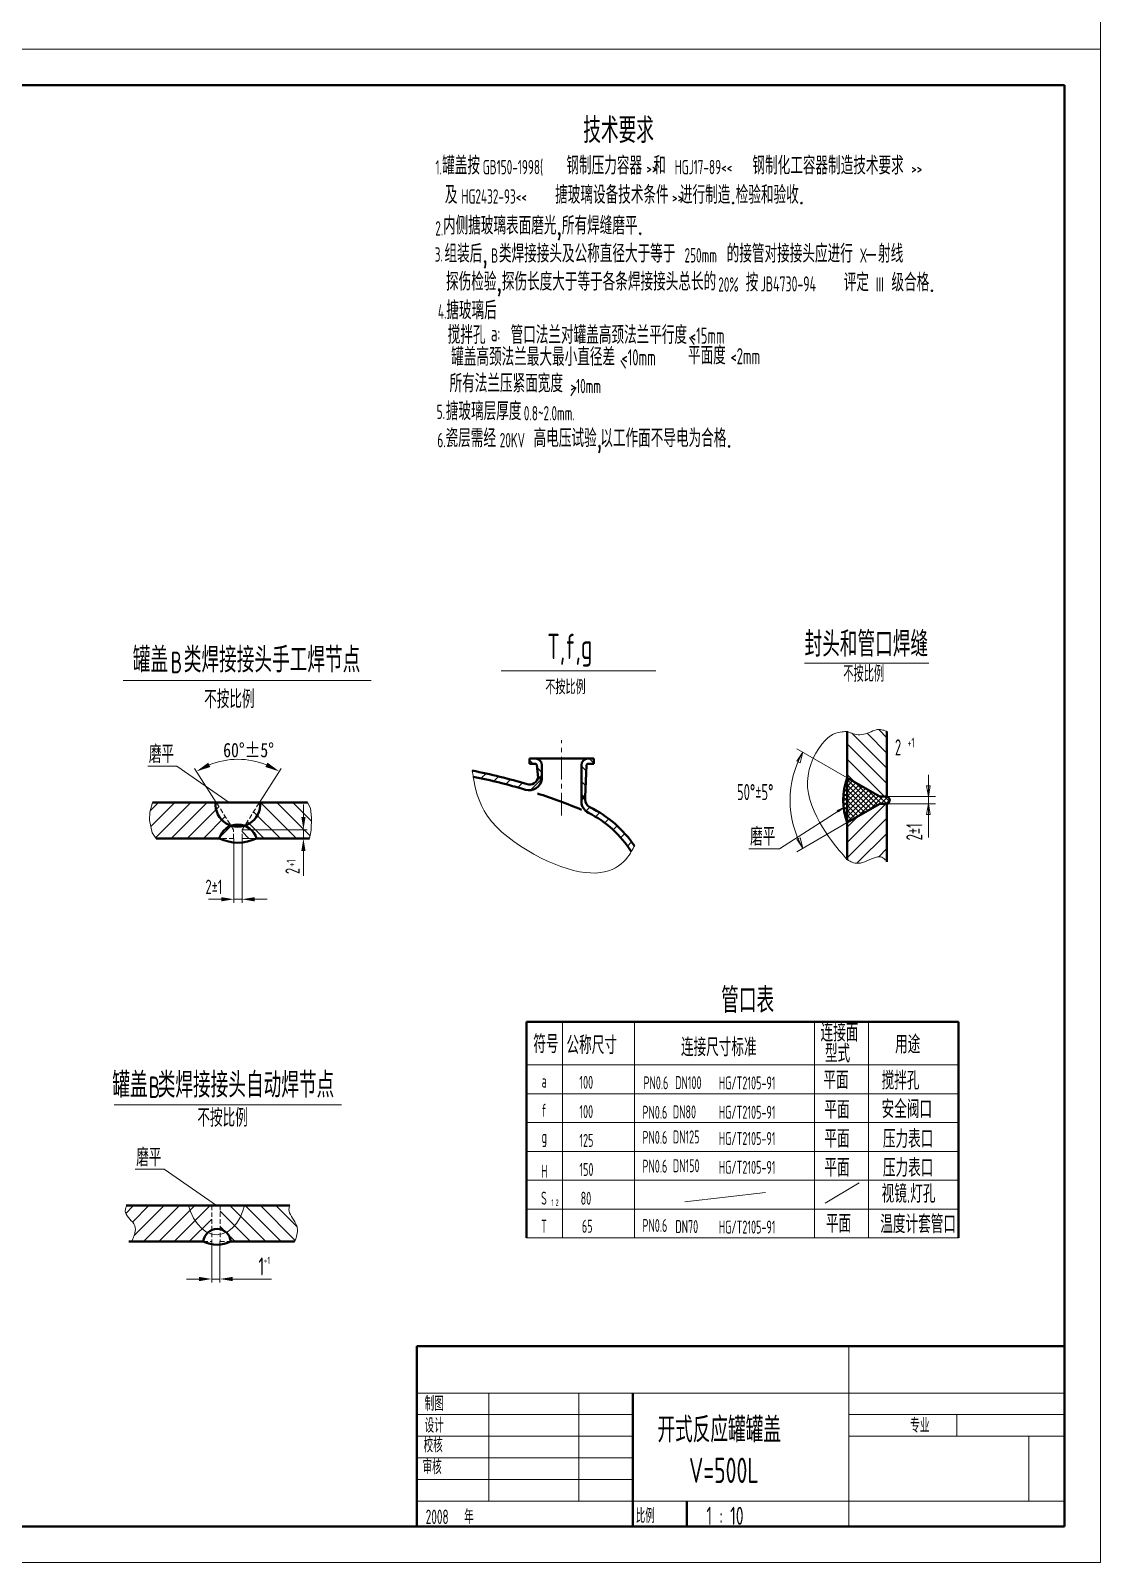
# Model space of a CAD drawing. Extents: x 2514 to 4956, y -860 to 401.
# Drawn here: x 2810.9 to 3107.9, y -859.8 to -434.7 of the extents above; entities that cross this region are included whole.
import ezdxf

# ---------------------------------------------------------------- set-up
doc = ezdxf.new("R2010")
doc.units = 0
doc.header["$LTSCALE"] = 5
doc.header["$MEASUREMENT"] = 0
doc.linetypes.add('CENTER', pattern=[2, 1.25, -0.25, 0.25, -0.25])
doc.linetypes.add('HIDDEN', pattern=[0.375, 0.25, -0.125])
doc.layers.get('0').update_dxf_attribs({"linetype": 'CONTINUOUS', "lineweight": 18})
doc.layers.get('DEFPOINTS').update_dxf_attribs({"linetype": 'CONTINUOUS', "lineweight": 18})
for name, color, linetype, lineweight in [('1', 1, 'CONTINUOUS', 40), ('10', 7, 'CONTINUOUS', 18), ('2', 7, 'CENTER', 18), ('3', 5, 'HIDDEN', 18), ('4', 7, 'CONTINUOUS', 18), ('5', 7, 'CONTINUOUS', 18)]:
    doc.layers.add(name, color=color, linetype=linetype, lineweight=lineweight)
doc.styles.add('HZ', font='txt', dxfattribs={"width": 0.5, "bigfont": 'hztxt'})
doc.styles.add('HZTXT', font='', dxfattribs={"width": 0.8, "height": 6})
doc.styles.get("Standard").update_dxf_attribs({"font": 'isocp.shx', "width": 0.707, "bigfont": 'hztxt.shx'})
doc.styles.get('HZTXT').set_extended_font_data('SimSun')

msp = doc.modelspace()

# ---------------------------------------------------------------- linework, layer by layer
for p, q in [((3107.86235, 401.15183), (3107.86235, -439.84817)), ((2513.86235, -439.84817), (3107.86235, -439.84817)), ((3107.86235, -439.84817), (2513.86235, -439.84817)), ((3107.86235, -439.84817), (3107.86235, -859.84817)), ((2974.74567, -526.22722), (2976.02459, -528.33422)), ((2962.29435, -533.74076), (2960.85285, -536.0891)), ((2836.59765, -615.0423), (2905.42504, -615.0423)), ((2941.47294, -612.40721), (2984.47557, -612.40721)), ((3037.16327, -629.23796), (3036.91422, -629.25526)), ((3037.34171, -629.22556), (3037.16327, -629.23796)), ((3037.46133, -629.21725), (3037.34171, -629.22556)), ((3037.53389, -629.21221), (3037.46133, -629.21725)), ((3037.57114, -629.20962), (3037.53389, -629.21221)), ((3037.58487, -629.20867), (3037.57114, -629.20962)), ((3037.58683, -629.20853), (3037.58487, -629.20867)), ((3037.58683, -629.20853), (3037.58814, -629.20905)), ((3037.58814, -629.20905), (3037.59726, -629.21269)), ((3037.59726, -629.21269), (3037.62202, -629.22258)), ((3037.62202, -629.22258), (3037.67025, -629.24183)), ((3037.67025, -629.24183), (3037.74975, -629.27358)), ((3044.18958, -629.26976), (3044.67493, -629.07504)), ((3044.67493, -629.07504), (3045.14356, -628.90689)), ((3045.14356, -628.90689), (3045.59203, -628.7808)), ((3045.59203, -628.7808), (3046.01709, -628.70811)), ((3046.01709, -628.70811), (3046.41615, -628.68371)), ((3046.41615, -628.68371), (3046.7868, -628.69838)), ((3046.7868, -628.69838), (3047.12664, -628.7429)), ((3047.12664, -628.7429), (3047.43325, -628.80805)), ((3047.43325, -628.80805), (3047.70423, -628.88459)), ((3047.70423, -628.88459), (3047.93716, -628.96331)), ((3047.93716, -628.96331), (3048.12964, -629.03499)), ((3048.12964, -629.03499), (3048.28055, -629.09227)), ((3048.28055, -629.09227), (3048.39395, -629.13532)), ((3048.39395, -629.13532), (3048.47521, -629.16616)), ((3048.47521, -629.16616), (3048.52968, -629.18684)), ((3048.52968, -629.18684), (3048.56272, -629.19938)), ((3048.56272, -629.19938), (3048.58683, -629.20853)), ((3048.57969, -629.20582), (3048.58594, -629.20819)), ((3030.50963, -632.75672), (3029.68021, -633.89739)), ((3031.34825, -631.79427), (3030.50963, -632.75672)), ((3032.17011, -631.02675), (3031.34825, -631.79427)), ((3032.9626, -630.43782), (3032.17011, -631.02675)), ((3033.71647, -630.0029), (3032.9626, -630.43782)), ((3034.42248, -629.69742), (3033.71647, -630.0029)), ((3035.07138, -629.4968), (3034.42248, -629.69742)), ((3035.6539, -629.37646), (3035.07138, -629.4968)), ((3036.1608, -629.31181), (3035.6539, -629.37646)), ((3036.58282, -629.27829), (3036.1608, -629.31181)), ((3036.91422, -629.25526), (3036.58282, -629.27829)), ((3037.74975, -629.27358), (3037.86836, -629.32093)), ((3037.86836, -629.32093), (3038.03389, -629.38702)), ((3038.03389, -629.38702), (3038.25415, -629.47496)), ((3038.25415, -629.47496), (3038.53446, -629.58547)), ((3038.53446, -629.58547), (3038.86999, -629.70955)), ((3038.86999, -629.70955), (3039.25341, -629.8358)), ((3039.25341, -629.8358), (3039.6774, -629.95284)), ((3039.6774, -629.95284), (3040.13461, -630.04925)), ((3040.13461, -630.04925), (3040.61771, -630.11363)), ((3040.61771, -630.11363), (3041.11937, -630.13459)), ((3041.11937, -630.13459), (3041.63226, -630.10073)), ((3041.63226, -630.10073), (3042.14968, -630.00511)), ((3042.14968, -630.00511), (3042.66756, -629.85874)), ((3042.66756, -629.85874), (3043.18246, -629.67708)), ((3043.18246, -629.67708), (3043.69094, -629.4756)), ((3043.69094, -629.4756), (3044.18958, -629.26976)), ((3028.16621, -636.61364), (3027.54025, -638.13932)), ((3028.8893, -635.19135), (3028.16621, -636.61364)), ((3029.68021, -633.89739), (3028.8893, -635.19135)), ((2851.47282, -638.81811), (2843.38932, -638.81811)), ((2866.0231, -648.92227), (2851.47282, -638.81811)), ((2933.48867, -640.07505), (2933.48937, -640.07928)), ((2933.48937, -640.07928), (2933.49426, -640.10889)), ((2933.49426, -640.10889), (2933.50753, -640.18925)), ((2933.50753, -640.18925), (2933.53337, -640.34574)), ((2933.53337, -640.34574), (2933.57597, -640.60374)), ((2933.57597, -640.60374), (2933.63953, -640.98863)), ((2933.63953, -640.98863), (2933.72823, -641.52578)), ((2933.72823, -641.52578), (2933.84627, -642.24057)), ((3026.69697, -641.40109), (3026.53827, -643.08728)), ((3027.04073, -639.74346), (3026.69697, -641.40109)), ((3027.54025, -638.13932), (3027.04073, -639.74346)), ((2933.84627, -642.24057), (2934.00056, -643.14932)), ((2934.00056, -643.14932), (2934.20896, -644.23214)), ((2934.20896, -644.23214), (2934.49207, -645.46007)), ((2934.49207, -645.46007), (2934.87045, -646.80418)), ((3026.53827, -643.08728), (3026.58476, -644.77936)), ((3026.58476, -644.77936), (3026.81984, -646.46381)), ((3036.62692, -646.02305), (3037.58683, -645.06314)), ((3037.58683, -646.09542), (3036.74249, -645.25108)), ((3036.88158, -644.53096), (3037.58683, -643.82571)), ((3037.58683, -644.85798), (3036.95072, -644.22187)), ((3037.58683, -643.62054), (3037.20837, -643.24208)), ((3037.32977, -642.84533), (3037.58683, -642.58827)), ((3037.58683, -642.38311), (3037.51076, -642.30703)), ((2934.87045, -646.80418), (2935.36472, -648.23551)), ((2935.36472, -648.23551), (2935.99544, -649.7251)), ((2935.99544, -649.7251), (2936.78321, -651.24402)), ((3018.73993, -661.75596), (3036.59261, -650.27421)), ((3026.81984, -646.46381), (3027.21772, -648.1294)), ((3027.21772, -648.1294), (3027.75262, -649.76489)), ((3027.75262, -649.76489), (3028.39876, -651.35903)), ((3036.59261, -650.27421), (3034.78927, -651.13907)), ((3036.59261, -650.27421), (3035.05764, -651.55635)), ((3036.48615, -648.6387), (3037.58683, -647.53802)), ((3037.58683, -649.80773), (3036.48763, -648.70853)), ((3037.58683, -648.57029), (3036.50101, -647.48447)), ((3036.50595, -647.38146), (3037.58683, -646.30058)), ((3036.54752, -649.81477), (3037.58683, -648.77545)), ((3037.58683, -651.04516), (3036.56667, -650.025)), ((3037.58683, -647.33285), (3036.58982, -646.33584)), ((3036.67672, -650.923), (3037.58683, -650.01289)), ((2936.78321, -651.24402), (2937.74861, -652.7633)), ((2937.74861, -652.7633), (2938.90485, -654.25758)), ((2938.90485, -654.25758), (2940.23563, -655.71577)), ((3028.39876, -651.35903), (3029.13033, -652.90061)), ((3029.13033, -652.90061), (3029.92157, -654.37837)), ((3029.92157, -654.37837), (3030.74668, -655.78108)), ((3034.78927, -651.13907), (3035.05764, -651.55635)), ((3037.58683, -652.2826), (3036.76477, -651.46053)), ((3036.86438, -651.97278), (3037.58683, -651.25033)), ((3037.10362, -652.97097), (3037.58683, -652.48776)), ((3037.58683, -653.52004), (3037.12835, -653.06155)), ((3037.38926, -653.92277), (3037.58683, -653.7252)), ((2940.23563, -655.71577), (2941.71723, -657.13033)), ((2941.71723, -657.13033), (2943.32599, -658.49376)), ((2943.32599, -658.49376), (2945.03819, -659.79854)), ((3030.74668, -655.78108), (3031.58175, -657.09852)), ((3031.58175, -657.09852), (3032.41037, -658.32459)), ((3032.41037, -658.32459), (3033.218, -659.45418)), ((2945.03819, -659.79854), (2946.83015, -661.03715)), ((2946.83015, -661.03715), (2948.67817, -662.20206)), ((2948.67817, -662.20206), (2950.55856, -663.28576)), ((2977.02525, -663.51951), (2977.3901, -662.95383)), ((2977.3901, -662.95383), (2977.69201, -662.44632)), ((2977.69201, -662.44632), (2977.93549, -662.01607)), ((2977.93549, -662.01607), (2978.1254, -661.67695)), ((2978.1254, -661.67695), (2978.26812, -661.42211)), ((2978.26812, -661.42211), (2978.37038, -661.2395)), ((2978.37038, -661.2395), (2978.43893, -661.1171)), ((2978.43893, -661.1171), (2978.48051, -661.04285)), ((2978.48051, -661.04285), (2978.51085, -660.98867)), ((2978.50186, -661.00473), (2978.50973, -660.99068)), ((3010.24092, -661.75596), (3018.73993, -661.75596)), ((3033.218, -659.45418), (3033.9901, -660.4822)), ((3033.9901, -660.4822), (3034.71214, -661.40356)), ((3034.71214, -661.40356), (3035.36956, -662.21317)), ((3035.36956, -662.21317), (3035.94784, -662.90593)), ((3035.94784, -662.90593), (3036.43243, -663.47674)), ((2950.55856, -663.28576), (2952.44939, -664.28122)), ((2952.44939, -664.28122), (2954.33574, -665.18332)), ((2954.33574, -665.18332), (2956.20446, -665.98742)), ((2956.20446, -665.98742), (2958.04237, -666.6889)), ((2958.04237, -666.6889), (2959.83633, -667.28312)), ((2959.83633, -667.28312), (2961.57318, -667.76546)), ((2972.33668, -667.52012), (2973.26361, -667.06907)), ((2973.26361, -667.06907), (2974.0998, -666.55308)), ((2974.0998, -666.55308), (2974.8467, -665.98258)), ((2974.8467, -665.98258), (2975.50821, -665.3749)), ((2975.50821, -665.3749), (2976.0888, -664.74911)), ((2976.0888, -664.74911), (2976.59299, -664.12429)), ((2976.59299, -664.12429), (2977.02525, -663.51951)), ((3036.43243, -663.47674), (3036.81347, -663.92402)), ((3036.81347, -663.92402), (3037.09982, -664.26013)), ((3037.09982, -664.26013), (3037.305, -664.50097)), ((3037.305, -664.50097), (3037.44253, -664.66242)), ((3037.44253, -664.66242), (3037.52596, -664.76034)), ((3037.52596, -664.76034), (3037.58683, -664.8318)), ((3037.56879, -664.81063), (3037.58458, -664.82915)), ((3037.58683, -664.8318), (3037.58789, -664.83238)), ((3037.58789, -664.83238), (3037.5953, -664.83649)), ((3037.5953, -664.83649), (3037.61539, -664.84764)), ((3037.61539, -664.84764), (3037.65453, -664.86935)), ((3037.65453, -664.86935), (3037.71906, -664.90514)), ((3037.71906, -664.90514), (3037.81533, -664.95853)), ((3037.81533, -664.95853), (3037.94967, -665.03305)), ((3037.94967, -665.03305), (3038.12845, -665.13221)), ((3038.12845, -665.13221), (3038.3567, -665.2566)), ((3038.3567, -665.2566), (3038.63429, -665.39515)), ((3038.63429, -665.39515), (3038.95977, -665.53383)), ((3038.95977, -665.53383), (3039.3317, -665.65863)), ((3039.3317, -665.65863), (3039.74865, -665.75553)), ((3039.74865, -665.75553), (3040.20916, -665.81053)), ((3040.20916, -665.81053), (3040.71181, -665.80959)), ((3040.71181, -665.80959), (3041.25513, -665.73872)), ((3041.25513, -665.73872), (3041.8359, -665.58989)), ((3041.8359, -665.58989), (3042.44364, -665.37905)), ((3042.44364, -665.37905), (3043.06608, -665.12818)), ((3043.06608, -665.12818), (3043.69094, -664.85922)), ((3043.69094, -664.85922), (3044.30595, -664.59413)), ((3044.30595, -664.59413), (3044.89884, -664.35488)), ((3044.89884, -664.35488), (3045.45733, -664.1634)), ((3045.45733, -664.1634), (3045.96915, -664.04167)), ((3045.96915, -664.04167), (3046.42466, -664.00532)), ((3046.42466, -664.00532), (3046.8247, -664.04472)), ((3046.8247, -664.04472), (3047.17276, -664.14392)), ((3047.17276, -664.14392), (3047.47233, -664.28696)), ((3047.47233, -664.28696), (3047.72689, -664.4579)), ((3047.72689, -664.4579), (3047.93993, -664.64079)), ((3047.93993, -664.64079), (3048.11491, -664.81967)), ((3048.11491, -664.81967), (3048.25534, -664.97859)), ((3048.25534, -664.97859), (3048.36476, -665.10501)), ((3048.36476, -665.10501), (3048.44699, -665.20002)), ((3048.44699, -665.20002), (3048.5059, -665.26809)), ((3048.5059, -665.26809), (3048.5454, -665.31372)), ((3048.5454, -665.31372), (3048.56935, -665.3414)), ((3048.56935, -665.3414), (3048.58683, -665.3616)), ((3048.58165, -665.35561), (3048.58619, -665.36085)), ((2961.57318, -667.76546), (2963.23976, -668.13128)), ((2963.23976, -668.13128), (2964.8229, -668.37595)), ((2964.8229, -668.37595), (2966.31179, -668.49707)), ((2966.31179, -668.49707), (2967.70493, -668.50109)), ((2967.70493, -668.50109), (2969.00315, -668.39671)), ((2969.00315, -668.39671), (2970.20729, -668.19263)), ((2970.20729, -668.19263), (2971.31819, -667.89754)), ((2971.31819, -667.89754), (2972.33668, -667.52012)), ((2958.49966, -709.78894), (2958.49966, -769.78894)), ((2978.49966, -709.78894), (2978.49966, -769.78894)), ((3028.49966, -709.78894), (3028.49966, -769.78894)), ((3043.49966, -709.78894), (3043.49966, -769.78894)), ((2948.49966, -721.78894), (3068.49966, -721.78894)), ((2948.49966, -729.78894), (3068.49966, -729.78894)), ((2834.07173, -732.86285), (2897.13365, -732.86285)), ((2948.49966, -737.78894), (3068.49966, -737.78894)), ((2948.49966, -745.78894), (3068.49966, -745.78894)), ((2847.96207, -750.71158), (2839.87858, -750.71158)), ((2862.51236, -760.81574), (2847.96207, -750.71158)), ((2948.49966, -753.78894), (3068.49966, -753.78894)), ((2948.49966, -753.78894), (3068.49966, -753.78894)), ((3031.4852, -760.18943), (3040.92813, -754.53273)), ((2839.45947, -760.81574), (2837.28842, -762.98678)), ((2837.48221, -760.9441), (2837.29883, -761.39203)), ((2843.70211, -760.81574), (2839.13253, -765.38532)), ((2847.94475, -760.81574), (2839.60182, -769.15867)), ((2852.18739, -760.81574), (2842.18739, -770.81574)), ((2846.46396, -770.78181), (2856.43003, -760.81574)), ((2850.67267, -770.81574), (2860.67267, -760.81574)), ((2854.72818, -760.81574), (2855.24294, -762.45317)), ((2876.17975, -770.81574), (2866.17975, -760.81574)), ((2869.82381, -762.25343), (2870.23285, -760.81574)), ((2880.42239, -770.81574), (2870.42239, -760.81574)), ((2874.66503, -760.81574), (2884.31464, -770.46535)), ((2878.90767, -760.81574), (2884.82043, -766.72849)), ((2882.73996, -761.02297), (2882.62086, -761.45086)), ((2882.73996, -761.02297), (2882.81639, -760.81574)), ((2992.50583, -759.7864), (3014.86401, -757.18157)), ((2837.17725, -761.85542), (2837.13939, -762.32447)), ((2837.13939, -762.32447), (2837.20716, -762.7894)), ((2837.29883, -761.39203), (2837.17725, -761.85542)), ((2837.20716, -762.7894), (2837.39383, -763.2428)), ((2837.39383, -763.2428), (2837.67815, -763.68679)), ((2837.67815, -763.68679), (2838.03019, -764.12587)), ((2838.03019, -764.12587), (2838.42006, -764.56454)), ((2838.42006, -764.56454), (2838.81783, -765.0073)), ((2838.81783, -765.0073), (2839.1936, -765.45867)), ((2854.91531, -770.81574), (2861.14046, -764.59059)), ((2855.24294, -762.45317), (2856.11025, -764.31388)), ((2856.11025, -764.31388), (2857.17, -765.91582)), ((2871.93711, -770.81574), (2863.4867, -762.36533)), ((2867.99232, -765.76757), (2869.00779, -764.13721)), ((2869.00779, -764.13721), (2869.82381, -762.25343)), ((2882.62086, -761.45086), (2882.57308, -761.89969)), ((2882.57308, -761.89969), (2882.61566, -762.36401)), ((2882.61566, -762.36401), (2882.76032, -762.83918)), ((2882.76032, -762.83918), (2882.98946, -763.32388)), ((2882.98946, -763.32388), (2883.27816, -763.81763)), ((2883.27816, -763.81763), (2883.60149, -764.31994)), ((2883.60149, -764.31994), (2883.93452, -764.83034)), ((2883.93452, -764.83034), (2884.25233, -765.34833)), ((2948.49966, -761.78894), (3068.49966, -761.78894)), ((2839.1936, -765.45867), (2839.51745, -765.92313)), ((2839.54189, -769.33115), (2839.387, -769.71663)), ((2839.51745, -765.92313), (2839.75949, -766.4052)), ((2839.69282, -768.89674), (2839.54189, -769.33115)), ((2839.82184, -768.42525), (2839.69282, -768.89674)), ((2839.75949, -766.4052), (2839.89777, -766.90665)), ((2839.91098, -767.92851), (2839.82184, -768.42525)), ((2839.89777, -766.90665), (2839.94228, -767.41837)), ((2839.94228, -767.41837), (2839.91098, -767.92851)), ((2857.17, -765.91582), (2858.38998, -767.21031)), ((2858.38998, -767.21031), (2859.73313, -768.15803)), ((2859.73313, -768.15803), (2861.15863, -768.73016)), ((2861.15863, -768.73016), (2862.62318, -768.90934)), ((2862.62318, -768.90934), (2864.08227, -768.69011)), ((2863.4867, -766.60797), (2867.69447, -770.81574)), ((2864.08227, -768.69011), (2865.49157, -768.07914)), ((2865.49157, -768.07914), (2866.80825, -767.095)), ((2866.80825, -767.095), (2867.99232, -765.76757)), ((2884.25233, -765.34833), (2884.53, -765.87345)), ((2884.53, -765.87345), (2884.7426, -766.4052)), ((2884.66409, -769.38299), (2884.55125, -769.75657)), ((2884.77209, -768.9585), (2884.66409, -769.38299)), ((2884.7426, -766.4052), (2884.87173, -766.9416)), ((2884.86104, -768.49261), (2884.77209, -768.9585)), ((2884.91676, -767.99482), (2884.86104, -768.49261)), ((2884.87173, -766.9416), (2884.92505, -767.47464)), ((2884.92505, -767.47464), (2884.91676, -767.99482)), ((2838.92307, -770.7749), (2838.90508, -770.81574)), ((2838.91041, -770.80364), (2838.90575, -770.81423)), ((2838.94771, -770.71894), (2838.92307, -770.7749)), ((2838.98834, -770.62668), (2838.94771, -770.71894)), ((2839.04896, -770.48904), (2838.98834, -770.62668)), ((2839.13355, -770.29696), (2839.04896, -770.48904)), ((2839.24612, -770.04135), (2839.13355, -770.29696)), ((2839.387, -769.71663), (2839.24612, -770.04135)), ((2884.21001, -770.7764), (2884.19677, -770.81574)), ((2884.2007, -770.80408), (2884.19727, -770.81428)), ((2884.22815, -770.72248), (2884.21001, -770.7764)), ((2884.25804, -770.6336), (2884.22815, -770.72248)), ((2884.30265, -770.50101), (2884.25804, -770.6336)), ((2884.3649, -770.31596), (2884.30265, -770.50101)), ((2884.44774, -770.06971), (2884.3649, -770.31596)), ((2884.55125, -769.75657), (2884.44774, -770.06971)), ((2948.49966, -769.78894), (3068.49966, -769.78894)), ((2948.49966, -769.78894), (3068.49966, -769.78894)), ((3038.04276, -849.84817), (3038.04276, -799.84817)), ((2918.04276, -812.84817), (3098.04276, -812.84817)), ((2938.04276, -842.84817), (2938.04276, -812.84817)), ((2963.04276, -842.84817), (2963.04276, -812.84817)), ((2918.04276, -818.84817), (2978.04276, -818.84817)), ((3038.04276, -818.84817), (3098.04276, -818.84817)), ((3068.04276, -824.84817), (3068.04276, -818.84817)), ((2918.04276, -824.84817), (2978.04276, -824.84817)), ((3038.04276, -824.84817), (3098.04276, -824.84817)), ((3088.04276, -842.84817), (3088.04276, -824.84817)), ((2918.04276, -830.84817), (2978.04276, -830.84817)), ((2918.04276, -836.84817), (2978.04276, -836.84817)), ((2918.04276, -842.84817), (3098.04276, -842.84817)), ((3097.64147, -849.84817), (2917.64147, -849.84817)), ((3107.86235, -859.84817), (2513.86235, -859.84817))]:
    msp.add_line(p, q)
at = {"linetype": 'Continuous'}
msp.add_line((2993.8239, -519.85139), (2995.07957, -521.78952), dxfattribs=at)
at = {"color": 0, "linetype": 'ByBlock'}
for p, q in [((2862.39999, -648.92227), (2856.36542, -639.44989)), ((2874.40058, -648.92227), (2880.43515, -639.44989)), ((2861.14046, -770.81574), (2861.14046, -782.19878)), ((2863.43878, -770.80269), (2863.43878, -782.19878)), ((2857.64046, -781.19878), (2854.14046, -781.19878)), ((2861.14046, -781.19878), (2863.43878, -781.19878)), ((2866.93878, -781.19878), (2877.74711, -781.19878))]:
    msp.add_line(p, q, dxfattribs=at)
at = {"color": 6, "linetype": 'ByBlock'}
for p, q in [((2886.60341, -652.99942), (2886.60341, -649.49942)), ((2867.27107, -659.00764), (2867.27107, -676.79016)), ((2869.57341, -656.49942), (2887.60341, -656.49942)), ((2869.57341, -658.92227), (2869.57341, -676.79016)), ((2869.57341, -658.92227), (2887.60341, -658.92227)), ((2886.60341, -656.49942), (2886.60341, -658.92227)), ((2886.60341, -662.42227), (2886.60341, -669.32227)), ((2863.77107, -675.79016), (2860.27107, -675.79016)), ((2867.27107, -675.79016), (2869.57341, -675.79016)), ((2873.07341, -675.79016), (2876.57341, -675.79016))]:
    msp.add_line(p, q, dxfattribs=at)
at = {"color": 0, "linetype": 'ByBlock'}
msp.add_arc((2868.40029, -658.34084), 21.3988, 68.2257464, 111.7742536, dxfattribs=at)
for points in [[(2860.76647, -639.06207), (2860.15831, -637.87551), (2856.90272, -640.29328)], [(2876.64227, -637.87551), (2876.0341, -639.06207), (2879.89786, -640.29328)], [(2857.64046, -780.61544), (2857.64046, -781.78211), (2861.14046, -781.19878)], [(2866.93878, -780.61544), (2866.93878, -781.78211), (2863.43878, -781.19878)]]:
    msp.add_solid(points, dxfattribs=at)
at = {"color": 6, "linetype": 'ByBlock'}
for points in [[(2886.02008, -652.99942), (2887.18675, -652.99942), (2886.60341, -656.49942)], [(2886.02008, -662.42227), (2887.18675, -662.42227), (2886.60341, -658.92227)], [(2863.77107, -675.20683), (2863.77107, -676.37349), (2867.27107, -675.79016)], [(2873.07341, -675.20683), (2873.07341, -676.37349), (2869.57341, -675.79016)]]:
    msp.add_solid(points, dxfattribs=at)
at = {"layer": '1'}
for p, q in [((2538.86235, -449.84817), (3097.86235, -449.84817)), ((3097.86235, -449.84817), (3097.86235, -849.84817)), ((3037.58683, -664.8318), (3037.58683, -629.20853)), ((3048.58683, -647.29242), (3048.58683, -629.20853)), ((2967.19791, -636.75643), (2949.39791, -636.75643)), ((2949.39791, -636.75643), (2949.39791, -638.15643)), ((2967.19791, -636.75643), (2967.19791, -638.15643)), ((2949.39791, -638.15643), (2950.99791, -638.15643)), ((2951.79791, -642.06405), (2951.39183, -638.48698)), ((2952.79791, -641.60217), (2951.99791, -642.06405)), ((2952.79791, -638.55643), (2952.79791, -642.52593)), ((2963.79791, -646.98694), (2963.79791, -638.55643)), ((2965.20399, -638.48698), (2964.79791, -647.44882)), ((2967.19791, -638.15643), (2965.59791, -638.15643)), ((2951.99791, -642.06405), (2951.79791, -642.06405)), ((2952.79791, -642.52593), (2951.99791, -642.06405)), ((3046.58683, -647.29242), (3037.58683, -642.09627)), ((2862.22717, -648.92227), (2844.72148, -648.92227)), ((2862.22717, -648.92227), (2874.40058, -648.92227)), ((2887.7456, -648.92227), (2874.57341, -648.92227)), ((2964.59791, -647.44882), (2963.79791, -646.98694)), ((2963.79791, -646.98694), (2963.79791, -648.68226)), ((2964.59791, -647.44882), (2963.79791, -647.9107)), ((2964.79791, -647.44882), (2964.59791, -647.44882)), ((2964.79791, -647.44882), (2964.79791, -648.07514)), ((3046.58683, -649.29242), (3037.58683, -654.48858)), ((3048.58683, -647.29242), (3046.58683, -647.29242)), ((3048.58683, -649.29242), (3046.58683, -649.29242)), ((3048.58683, -649.29242), (3048.58683, -665.3616)), ((2845.68231, -658.92227), (2863.22717, -658.92227)), ((2888.24384, -658.92227), (2873.57341, -658.92227)), ((2948.49966, -709.78894), (3068.49966, -709.78894)), ((2948.49966, -709.78894), (2948.49966, -769.78894)), ((3068.49966, -709.78894), (3068.49966, -769.78894)), ((2837.371, -760.81574), (2854.72818, -760.81574)), ((2854.72818, -760.81574), (2870.23285, -760.81574)), ((2870.23285, -760.81574), (2882.81639, -760.81574)), ((2838.11375, -770.81574), (2858.80315, -770.81574)), ((2884.1648, -770.81574), (2866.43796, -770.81574)), ((2918.04276, -799.84817), (3098.04276, -799.84817)), ((2918.04276, -799.84817), (2918.04276, -849.84817)), ((2918.04276, -849.84817), (2918.04276, -799.84817)), ((2978.04276, -849.84817), (2978.04276, -812.84817)), ((2993.04276, -849.84817), (2993.04276, -842.84817)), ((3097.86235, -849.84817), (2538.86235, -849.84817)), ((2917.64147, -849.84817), (3097.64147, -849.84817))]:
    msp.add_line(p, q, dxfattribs=at)
for centre, radius, start, end in [((2950.99791, -638.55643), 1.8, 0, 90), ((2965.59791, -638.55643), 1.8, 90, 180), ((2902.29791, -798.63639), 161.6, 73.309894, 78.87138), ((2902.29791, -798.63639), 160, 73.293943, 78.656947), ((2949.39791, -641.54536), 2.4, 253.309894, 352.228803), ((2950.99791, -638.55643), 0.4, 10, 90), ((2965.59791, -638.55643), 0.4, 90, 170), ((2949.29791, -642.03738), 3.5, 253.293943, 352.278884), ((3054.42222, -648.29242), 17.93942, 159.794199, 200.205801), ((2868.40029, -649.48021), 6.19828, 174.8355358, 5.1644647), ((2902.29791, -798.63639), 160, 67.380135, 72.058037), ((2967.29791, -648.68226), 3.5, 180, 243.399865), ((2967.19791, -648.07514), 2.4, 180, 244.00866), ((2952.29791, -678.63639), 31.6, 33.950189, 64.00866), ((3048.3842, -648.29242), 1.02032, 281.455023, 78.544977), ((2952.29791, -678.63639), 30, 32.407919, 63.399865), ((2868.40029, -660.4274), 5.38763, 16.2224594, 163.7775383), ((2868.40029, -647.97595), 12.10715, 244.7050682, 295.2949318), ((2862.62055, -771.14208), 3.83133, 4.886219, 174.615911), ((2862.62055, -762.92719), 8.76366, 244.176845, 295.823155)]:
    msp.add_arc(centre, radius, start, end, dxfattribs=at)
at = {"layer": '2'}
msp.add_line((2958.29791, -652.50213), (2958.29791, -631.64695), dxfattribs=at)
at = {"layer": '3'}
for p, q in [((2862.22717, -648.92227), (2862.39999, -648.92227)), ((2867.22717, -656.49942), (2862.39999, -648.92227)), ((2869.57341, -656.49942), (2874.40058, -648.92227)), ((2874.57341, -648.92227), (2874.40058, -648.92227)), ((2867.22717, -658.92227), (2863.22717, -658.92227)), ((2867.22717, -658.92227), (2867.22717, -656.49942)), ((2869.57341, -658.92227), (2869.57341, -656.49942)), ((2869.57341, -658.92227), (2872.06598, -658.92227)), ((2854.72818, -760.81574), (2861.14046, -760.81574)), ((2861.14046, -760.85454), (2861.14046, -770.81574)), ((2870.23285, -760.81574), (2863.4867, -760.81574)), ((2863.4867, -760.85454), (2863.4867, -770.81574)), ((2858.80315, -770.81574), (2861.14046, -770.81574)), ((2863.44902, -770.81574), (2866.43796, -770.81574))]:
    msp.add_line(p, q, dxfattribs=at)
at = {"layer": '4'}
for p, q in [((2844.72148, -648.92227), (2843.97416, -651.59879)), ((2844.08112, -651.2157), (2846.37456, -648.92227)), ((2844.23225, -655.55471), (2850.86468, -648.92227)), ((2845.54961, -658.72747), (2855.35481, -648.92227)), ((2849.84494, -658.92227), (2859.84494, -648.92227)), ((2854.33507, -658.92227), (2863.15303, -650.1043)), ((2884.6972, -658.92227), (2874.6972, -648.92227)), ((2888.40107, -658.13601), (2879.18733, -648.92227)), ((2888.78709, -654.0319), (2883.67746, -648.92227)), ((2887.7456, -648.92227), (2888.59968, -650.53282)), ((2843.97416, -651.59879), (2843.8674, -653.83733)), ((2843.8674, -653.83733), (2844.61472, -657.35504)), ((2858.8252, -658.92227), (2864.90038, -652.84709)), ((2875.71695, -658.92227), (2871.02132, -654.22665)), ((2880.20707, -658.92227), (2872.76867, -651.48386)), ((2888.59968, -650.53282), (2888.8132, -653.19775)), ((2888.8132, -653.19775), (2888.70644, -656.60886)), ((2844.61472, -657.35504), (2845.68231, -658.92227)), ((2863.06784, -658.92227), (2866.55141, -655.43869)), ((2871.4743, -658.92227), (2869.57341, -657.02137)), ((2888.70644, -656.60886), (2888.24384, -658.92227))]:
    msp.add_line(p, q, dxfattribs=at)
at = {"layer": '5'}
for p, q in [((3025.71828, -610.25252), (3060.25408, -610.25252)), ((3048.58683, -630.96052), (3046.31614, -628.68983)), ((3048.58683, -643.68845), (3037.58683, -632.68845)), ((3048.58683, -639.4458), (3038.83918, -629.69815)), ((3048.58683, -635.20316), (3043.09249, -629.70882)), ((2950.39035, -638.15643), (2949.39791, -637.16399)), ((2967.19791, -637.99343), (2965.96092, -636.75643)), ((3037.58683, -642.09627), (3023.55262, -633.99361)), ((3025.28467, -634.99361), (3023.58708, -637.46711)), ((3023.58708, -637.46711), (3024.48105, -637.88398)), ((3025.28467, -634.99361), (3024.48105, -637.88398)), ((3047.94817, -647.29242), (3037.58683, -636.93109)), ((2933.54351, -640.40719), (2933.81175, -640.13895)), ((2935.97303, -642.22032), (2937.31698, -640.87636)), ((2939.431, -643.00498), (2940.75657, -641.67941)), ((2952.79791, -640.56399), (2951.47775, -639.24383)), ((2965.1279, -640.16606), (2963.79791, -638.83607)), ((3039.7696, -643.35649), (3037.58683, -641.17373)), ((3060.10764, -647.29242), (3060.10764, -641.29242)), ((2942.82462, -643.854), (2944.13315, -642.54548)), ((2946.15637, -644.7649), (2947.44909, -643.47218)), ((2949.64365, -645.52026), (2952.69652, -642.46739)), ((2964.944, -644.2248), (2963.79791, -643.07871)), ((3037.58683, -643.04143), (3038.18604, -642.44222)), ((3045.13153, -650.13264), (3037.58683, -642.58794)), ((3037.58683, -644.45565), (3039.08262, -642.95986)), ((3037.58683, -645.86986), (3039.97919, -643.4775)), ((3037.58683, -647.28407), (3040.87577, -643.99514)), ((3044.23496, -650.65028), (3037.58683, -644.00215)), ((3037.58683, -648.69829), (3041.77234, -644.51278)), ((3037.58683, -650.1125), (3042.66892, -645.03042)), ((3043.33838, -651.16792), (3037.58683, -645.41637)), ((3037.58683, -651.52672), (3043.56549, -645.54805)), ((3037.58683, -652.94093), (3044.46207, -646.06569)), ((3046.02811, -649.615), (3039.7696, -643.35649)), ((3047.11974, -649.29242), (3043.11566, -645.28834)), ((3060.60084, -644.33324), (3059.61445, -644.33324)), ((3060.10764, -647.29242), (3059.61445, -644.33324)), ((3060.10764, -647.29242), (3060.60084, -644.33324)), ((2963.79791, -648.33656), (2964.68565, -647.44882)), ((2965.02948, -651.34763), (2966.14518, -650.23193)), ((3037.58683, -654.35514), (3045.35865, -646.58333)), ((3042.44181, -651.68556), (3037.58683, -646.83058)), ((3041.54523, -652.20319), (3037.58683, -648.24479)), ((3037.58683, -660.012), (3048.30641, -649.29242)), ((3040.64866, -652.72083), (3037.58683, -649.65901)), ((3040.61719, -652.739), (3046.25522, -647.10097)), ((3043.96326, -650.80715), (3047.47798, -647.29242)), ((3048.53396, -649.29242), (3046.46173, -647.22019)), ((3046.89219, -649.29242), (3048.81644, -647.36818)), ((3049.33027, -648.67453), (3047.94817, -647.29242)), ((3048.30641, -649.29242), (3049.4002, -648.19863)), ((3048.58683, -647.29242), (3062.10764, -647.29242)), ((3048.58683, -649.29242), (3062.10764, -649.29242)), ((3060.10764, -649.29242), (3059.61445, -652.25161)), ((3060.10764, -649.29242), (3060.10764, -647.29242)), ((3060.10764, -649.29242), (3060.10764, -658.60626)), ((3060.10764, -649.29242), (3060.60084, -652.25161)), ((2967.71738, -652.90237), (2968.8819, -651.73785)), ((2970.25679, -654.6056), (2971.39932, -653.46307)), ((3037.58683, -654.48858), (3023.55262, -662.59123)), ((3039.75208, -653.23847), (3037.58683, -651.07322)), ((3038.85551, -653.75611), (3037.58683, -652.48743)), ((3037.58683, -655.76936), (3040.61719, -652.739)), ((3037.58683, -664.25464), (3048.58683, -653.25464)), ((3037.95893, -654.27375), (3037.58683, -653.90165)), ((3060.60084, -652.25161), (3059.61445, -652.25161)), ((2972.57675, -656.52828), (2973.70912, -655.39591)), ((2974.68345, -658.66422), (2975.81657, -657.53111)), ((3024.48105, -658.70087), (3023.58708, -659.11774)), ((3025.28467, -661.59123), (3024.48105, -658.70087)), ((3040.2737, -665.81041), (3048.58683, -657.49728)), ((2976.57644, -661.01387), (2977.72126, -659.86905)), ((3025.28467, -661.59123), (3023.58708, -659.11774)), ((3046.31248, -664.01428), (3048.58683, -661.73992))]:
    msp.add_line(p, q, dxfattribs=at)
msp.add_arc((3048.31888, -648.29242), 26.59762, 150, 210, dxfattribs=at)
at = {"layer": 'DEFPOINTS', "color": 0, "linetype": 'ByBlock'}
for p in [(2864.37833, -637.32341), (2844.72148, -648.92227), (2862.39999, -648.92227), (2874.40058, -648.92227), (2845.68231, -658.92227), (2867.22717, -656.49942), (2867.27107, -659.00764), (2869.57341, -656.49942), (2869.57341, -656.49942), (2869.57341, -658.92227), (2869.57341, -658.92227), (2886.60341, -658.92227), (2869.57341, -675.79016), (2861.14046, -770.81574), (2863.43878, -770.80269), (2863.43878, -781.19878)]:
    msp.add_point(p, dxfattribs=at)

# ---------------------------------------------------------------- texts
at = {"linetype": 'Continuous', "width": 0.63}
for s, height, p in [('1.', 4, (2923.25983, -474.64016)), ('GB150-1998(', 4, (2936.39656, -474.5572)), ('HGJ17-89<<', 4, (2989.67225, -474.5572)), ('>>', 4, (2981.83421, -474.82891)), ('>>', 4, (3055.35997, -474.88718)), ('HG2432-93<<', 4, (2930.46517, -482.69958)), ('>>', 4, (2988.9527, -482.88617)), ('2.', 4, (2923.20651, -491.57732)), ('3.', 4, (2923.05757, -498.79864)), ('B', 4, (2938.73036, -499.128)), ('250mm', 4, (2992.40512, -499.04123)), ('X', 4, (3041.06096, -499.10712)), ('20%', 4, (3001.77255, -507.15209)), ('JB4730-94', 4.2, (3013.53555, -507.08255)), ('III', 4, (3045.54288, -507.12157)), ('4.', 4, (2923.93525, -514.64225)), ('5.', 4, (2923.59838, -542.49398)), ('0.8~2.0mm.', 4, (2947.78782, -542.88681)), ('6.', 4, (2923.79504, -550.35051)), ('20KV', 4, (2941.10131, -550.35051))]:
    msp.add_text(s, height=height, dxfattribs=at).set_placement(p)
at = {"style": 'HZ', "width": 0.7}
for s, p in [(' 罐盖按       钢制压力容器 和       钢制化工容器制造技术要求', (2921.9972, -474.61762)), ('及        搪玻璃设备技术条件 进行制造.检验和验收.', (2925.86697, -482.74615)), (' 内侧搪玻璃表面磨光,所有焊缝磨平.', (2922.23363, -491.27927)), (' 组装后, 类焊接接头及公称直径大于等于    的接管对接接头应进行 -射线', (2922.64412, -499.06742)), ('探伤检验,探伤长度大于等于各条焊接接头总长的', (2926.19194, -506.86064)), ('按       评定  级合格.', (3009.38132, -507.07015)), (' 搪玻璃后', (2923.15035, -514.80742)), ('搅拌孔', (2926.66414, -521.64692)), ('管口法兰对罐盖高颈法兰平行度', (2944.1122, -521.64692)), ('罐盖高颈法兰最大最小直径差', (2927.61737, -527.74694)), ('平面度', (2993.35546, -527.33916)), ('所有法兰压紧面宽度', (2927.17843, -535.07884)), (' 搪玻璃层厚度', (2923.01586, -542.82558)), (' 瓷层需经   高电压试验, ', (2922.94628, -550.30703)), ('以工作面不导电为合格.', (2969.02716, -550.30703)), ('磨平', (3010.61454, -660.89155)), ('连接面', (3030.18074, -715.28297)), ('符号', (2950.43959, -718.48499)), ('公称尺寸', (2959.63504, -718.77798)), ('连接尺寸标准', (2991.42627, -719.36396)), ('用途', (3050.86944, -718.57292)), ('型式', (3031.39641, -721.08889))]:
    msp.add_text(s, height=5, dxfattribs=at).set_placement(p)
for s, height, width, p in [('a:', 4.5, 0.63, (2938.65291, -520.91292)), ('<15mm', 4.5, 0.63, (2993.89302, -521.58994)), ('<2mm', 4.5, 0.63, (3005.15942, -527.29836)), ('<10mm', 4.5, 0.63, (2974.89106, -527.62689)), ('>10mm', 4, 0.63, (2960.75297, -535.33682)), ('不按比例', 4, 0.7, (2953.74856, -618.88221)), ('磨平', 5, 0.7, (2843.69246, -638.01053)), ('2%%p1', 4, 0.7, (2859.40081, -674.3431)), ('a', 3.6, 0.63, (2952.73029, -728.05012)), ('100', 3.6, 0.63, (2963.21896, -728.39925)), ('PN0.6', 3.6, 0.63, (2981.00892, -728.53727)), (' DN100', 3.6, 0.63, (2988.51244, -728.48621)), ('HG/T2105-91', 3.6, 0.63, (3001.90589, -728.5746)), ('平面', 5, 0.7, (3030.96588, -728.48333)), ('搅拌孔', 5, 0.7, (3047.13514, -728.60995)), ('安全阀口', 5, 0.7, (3047.13514, -736.55353)), ('f', 3.6, 0.63, (2952.73029, -736.18192)), ('100', 3.6, 0.63, (2963.21896, -736.53105)), ('PN0.6', 3.6, 0.63, (2980.72302, -736.71856)), (' DN80', 3.6, 0.63, (2987.8705, -736.61801)), ('HG/T2105-91', 3.6, 0.63, (3001.90589, -736.7064)), ('平面', 5, 0.7, (3031.25268, -736.70394)), ('平面', 5, 0.7, (3031.25268, -744.75561)), ('压力表口', 5, 0.7, (3047.48249, -744.83482)), ('g', 3.6, 0.63, (2952.73029, -743.46487)), ('125', 3.6, 0.63, (2963.21896, -744.52027)), ('PN0.6', 3.6, 0.63, (2980.72302, -743.68266)), (' DN125', 3.6, 0.63, (2987.8705, -743.55752)), ('HG/T2105-91', 3.6, 0.63, (3001.90589, -743.98935)), ('磨平', 5, 0.7, (2840.18171, -749.904)), ('PN0.6', 3.6, 0.63, (2980.72302, -751.68266)), (' DN150', 3.6, 0.63, (2987.8705, -751.55752)), ('平面', 5, 0.7, (3031.25268, -752.75561)), ('压力表口', 5, 0.7, (3047.48249, -752.83482)), ('H', 3.6, 0.63, (2952.57475, -753.09074)), ('150', 3.6, 0.63, (2963.21896, -752.59655)), ('HG/T2105-91', 3.6, 0.63, (3001.90589, -751.98935)), ('视镜.灯孔', 5, 0.7, (3047.13514, -760.03617)), ('S', 3.6, 0.63, (2952.57475, -760.56157)), ('80', 3.6, 0.63, (2963.56631, -760.58457)), ('T', 3.6, 0.63, (2952.57475, -768.33563)), ('65', 3.6, 0.63, (2963.91366, -768.35863)), ('PN0.6', 3.6, 0.63, (2980.72302, -768.13659)), (' DN70', 3.6, 0.63, (2988.5652, -768.44559)), ('HG/T2105-91', 3.6, 0.63, (3001.90589, -768.57852)), ('平面', 5, 0.7, (3031.66058, -768.29463)), ('温度计套管口', 5, 0.7, (3046.74883, -768.47189)), ('+1', 2, 0.7, (2875.54068, -777.01682)), ('制图', 4, 0.63, (2920.2663, -817.79518)), ('设计', 4, 0.63, (2920.2663, -823.84684)), ('专业', 4, 0.5, (3055.0499, -823.84684)), ('校核', 4, 0.63, (2919.97768, -829.32215)), ('审核', 4, 0.63, (2919.68907, -835.3738)), ('2008   年', 4, 0.63, (2920.55491, -849.20616)), ('比例', 4, 0.63, (2978.85532, -848.91798)), ('1 : 10', 5, 0.7, (2998.47511, -849.42559))]:
    msp.add_text(s, height=height, dxfattribs=dict(width=width)).set_placement(p)
at = {"color": 2, "style": 'HZTXT', "width": 0.8}
msp.add_text('60°±5°', height=4, dxfattribs=at).set_placement((2864.32333, -636.36843))
at = {"color": 2, "width": 0.7}
msp.add_text('2', height=4, rotation=90, dxfattribs=at).set_placement((2885.60341, -668.78894))
at = {"width": 0.7}
msp.add_text('+1', height=2.5, rotation=90, dxfattribs=at).set_placement((2884.42555, -666.78111))
at = {"color": 0, "width": 0.7}
msp.add_text('1', height=5, dxfattribs=at).set_placement((2874.12211, -780.19878))
at = {"layer": '1'}
for s, height, width, p in [('技术要求', 7, 0.7, (2964.29961, -465.87127)), ('B', 6, 0.7, (2849.72921, -613.06098)), ('罐盖 类焊接接头自动焊节点', 7, 0.7, (2833.54441, -730.84585)), ('1', 1.8, 0.63, (2955.43616, -760.91001)), ('2', 1.8, 0.63, (2956.59665, -760.91001)), ('开式反应罐罐盖', 7, 0.7, (2984.88421, -826.54439)), ('V=500L', 7, 0.7, (2993.66221, -837.79984))]:
    msp.add_text(s, height=height, dxfattribs=dict(at, width=width)).set_placement(p)
at = {"layer": '1', "linetype": 'Continuous', "width": 0.7}
for s, height, p in [(' T,f,g', 7, (2951.4972, -609.10688)), ('B', 6, (2843.62254, -730.97765))]:
    msp.add_text(s, height=height, dxfattribs=at).set_placement(p)
at = {"layer": '1', "style": 'HZ', "width": 0.7}
for s, p in [('封头和管口焊缝', (3025.72984, -608.46561)), ('罐盖 类焊接接头手工焊节点', (2839.22074, -612.83763)), (' 管口表', (2998.22852, -707.33787))]:
    msp.add_text(s, height=7, dxfattribs=at).set_placement(p)
at = {"layer": '10', "style": 'HZ', "width": 0.7}
msp.add_text('不按比例', height=5, dxfattribs=at).set_placement((2857.14931, -738.94763))
at = {"layer": '4', "style": 'HZ', "width": 0.7}
msp.add_text('不按比例', height=5, dxfattribs=at).set_placement((2859.03313, -622.77193))
at = {"layer": '5', "width": 0.63}
for s, height, p in [('不按比例', 4.5, (3036.48071, -615.44307)), ('2', 4.5, (3050.82388, -635.88183)), ('+1', 2.7, (3054.28797, -633.66481)), ('50%%d%%P5%%D', 4.5, (3006.97221, -648.28242))]:
    msp.add_text(s, height=height, dxfattribs=at).set_placement(p)
msp.add_text('2%%P1', height=4.5, rotation=90, dxfattribs=at).set_placement((3058.44488, -659.43765))

doc.saveas('drawing.dxf')
